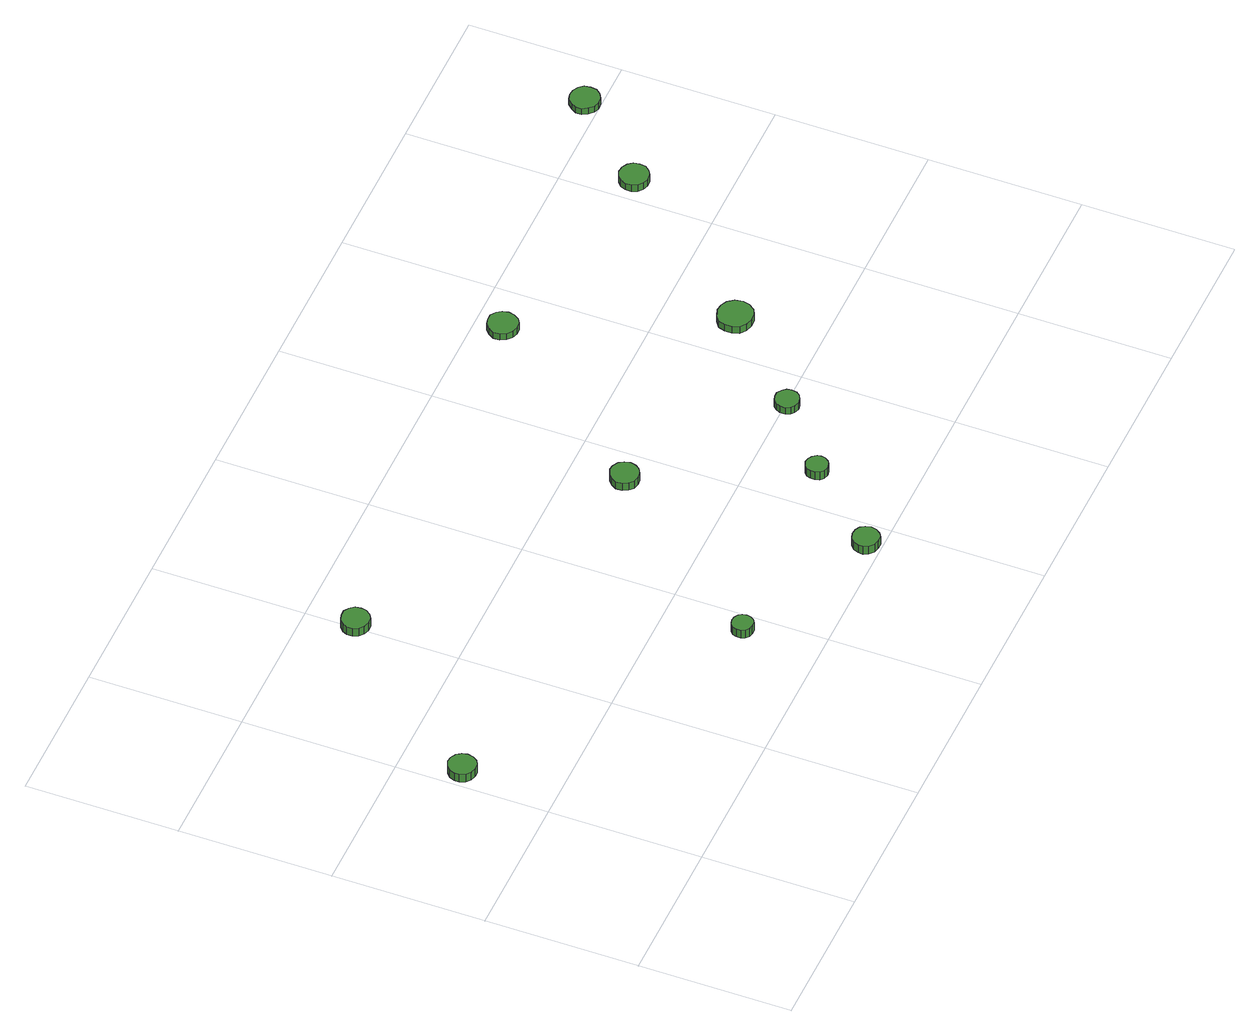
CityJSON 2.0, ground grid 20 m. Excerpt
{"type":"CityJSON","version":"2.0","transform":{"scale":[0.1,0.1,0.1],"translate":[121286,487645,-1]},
"CityObjects":{
"tree1":{"type":"SolitaryVegetationObject","attributes":{"function":"something"},"geometry":[{"type":"MultiSurface","lod":"1","boundaries":[[[0,1,2,3,4,5,6,7,8,9,10,11,12,13,14]],[[15,16,17,18,19,20,21,22,23,24,25,26,27,28,29]],[[0,29,28,1]],[[1,28,27,2]],[[2,27,26,3]],[[3,26,25,4]],[[4,25,24,5]],[[5,24,23,6]],[[6,23,22,7]],[[7,22,21,8]],[[8,21,20,9]],[[9,20,19,10]],[[10,19,18,11]],[[11,18,17,12]],[[12,17,16,13]],[[13,16,15,14]],[[14,15,29,0]]]}]},
"tree2":{"type":"SolitaryVegetationObject","attributes":{"function":"something"},"geometry":[{"type":"MultiSurface","lod":"1","boundaries":[[[30,31,32,33,34,35,36,37,38,39,40,41,42,43,44]],[[45,46,47,48,49,50,51,52,53,54,55,56,57,58,59]],[[30,59,58,31]],[[31,58,57,32]],[[32,57,56,33]],[[33,56,55,34]],[[34,55,54,35]],[[35,54,53,36]],[[36,53,52,37]],[[37,52,51,38]],[[38,51,50,39]],[[39,50,49,40]],[[40,49,48,41]],[[41,48,47,42]],[[42,47,46,43]],[[43,46,45,44]],[[44,45,59,30]]]}]},
"tree3":{"type":"SolitaryVegetationObject","attributes":{"function":"something"},"geometry":[{"type":"MultiSurface","lod":"1","boundaries":[[[60,61,62,63,64,65,66,67,68,69,70,71,72,73,74]],[[75,76,77,78,79,80,81,82,83,84,85,86,87,88,89]],[[60,89,88,61]],[[61,88,87,62]],[[62,87,86,63]],[[63,86,85,64]],[[64,85,84,65]],[[65,84,83,66]],[[66,83,82,67]],[[67,82,81,68]],[[68,81,80,69]],[[69,80,79,70]],[[70,79,78,71]],[[71,78,77,72]],[[72,77,76,73]],[[73,76,75,74]],[[74,75,89,60]]]}]},
"tree4":{"type":"SolitaryVegetationObject","attributes":{"function":"something"},"geometry":[{"type":"MultiSurface","lod":"1","boundaries":[[[90,91,92,93,94,95,96,97,98,99,100,101,102,103,104]],[[105,106,107,108,109,110,111,112,113,114,115,116,117,118,119]],[[90,119,118,91]],[[91,118,117,92]],[[92,117,116,93]],[[93,116,115,94]],[[94,115,114,95]],[[95,114,113,96]],[[96,113,112,97]],[[97,112,111,98]],[[98,111,110,99]],[[99,110,109,100]],[[100,109,108,101]],[[101,108,107,102]],[[102,107,106,103]],[[103,106,105,104]],[[104,105,119,90]]]}]},
"tree5":{"type":"SolitaryVegetationObject","attributes":{"function":"something"},"geometry":[{"type":"MultiSurface","lod":"1","boundaries":[[[120,121,122,123,124,125,126,127,128,129,130,131,132,133,134]],[[135,136,137,138,139,140,141,142,143,144,145,146,147,148,149]],[[120,149,148,121]],[[121,148,147,122]],[[122,147,146,123]],[[123,146,145,124]],[[124,145,144,125]],[[125,144,143,126]],[[126,143,142,127]],[[127,142,141,128]],[[128,141,140,129]],[[129,140,139,130]],[[130,139,138,131]],[[131,138,137,132]],[[132,137,136,133]],[[133,136,135,134]],[[134,135,149,120]]]}]},
"tree6":{"type":"SolitaryVegetationObject","attributes":{"function":"something"},"geometry":[{"type":"MultiSurface","lod":"1","boundaries":[[[150,151,152,153,154,155,156,157,158,159,160,161,162,163,164]],[[165,166,167,168,169,170,171,172,173,174,175,176,177,178,179]],[[150,179,178,151]],[[151,178,177,152]],[[152,177,176,153]],[[153,176,175,154]],[[154,175,174,155]],[[155,174,173,156]],[[156,173,172,157]],[[157,172,171,158]],[[158,171,170,159]],[[159,170,169,160]],[[160,169,168,161]],[[161,168,167,162]],[[162,167,166,163]],[[163,166,165,164]],[[164,165,179,150]]]}]},
"tree7":{"type":"SolitaryVegetationObject","attributes":{"function":"something"},"geometry":[{"type":"MultiSurface","lod":"1","boundaries":[[[180,181,182,183,184,185,186,187,188,189,190,191,192,193,194]],[[195,196,197,198,199,200,201,202,203,204,205,206,207,208,209]],[[180,209,208,181]],[[181,208,207,182]],[[182,207,206,183]],[[183,206,205,184]],[[184,205,204,185]],[[185,204,203,186]],[[186,203,202,187]],[[187,202,201,188]],[[188,201,200,189]],[[189,200,199,190]],[[190,199,198,191]],[[191,198,197,192]],[[192,197,196,193]],[[193,196,195,194]],[[194,195,209,180]]]}]},
"tree8":{"type":"SolitaryVegetationObject","attributes":{"function":"something"},"geometry":[{"type":"MultiSurface","lod":"1","boundaries":[[[210,211,212,213,214,215,216,217,218,219,220,221,222,223,224]],[[225,226,227,228,229,230,231,232,233,234,235,236,237,238,239]],[[210,239,238,211]],[[211,238,237,212]],[[212,237,236,213]],[[213,236,235,214]],[[214,235,234,215]],[[215,234,233,216]],[[216,233,232,217]],[[217,232,231,218]],[[218,231,230,219]],[[219,230,229,220]],[[220,229,228,221]],[[221,228,227,222]],[[222,227,226,223]],[[223,226,225,224]],[[224,225,239,210]]]}]},
"tree9":{"type":"SolitaryVegetationObject","attributes":{"function":"something"},"geometry":[{"type":"MultiSurface","lod":"1","boundaries":[[[240,241,242,243,244,245,246,247,248,249,250,251,252,253,254]],[[255,256,257,258,259,260,261,262,263,264,265,266,267,268,269]],[[240,269,268,241]],[[241,268,267,242]],[[242,267,266,243]],[[243,266,265,244]],[[244,265,264,245]],[[245,264,263,246]],[[246,263,262,247]],[[247,262,261,248]],[[248,261,260,249]],[[249,260,259,250]],[[250,259,258,251]],[[251,258,257,252]],[[252,257,256,253]],[[253,256,255,254]],[[254,255,269,240]]]}]},
"tree10":{"type":"SolitaryVegetationObject","attributes":{"function":"something"},"geometry":[{"type":"MultiSurface","lod":"1","boundaries":[[[270,271,272,273,274,275,276,277,278,279,280,281,282,283,284]],[[285,286,287,288,289,290,291,292,293,294,295,296,297,298,299]],[[270,299,298,271]],[[271,298,297,272]],[[272,297,296,273]],[[273,296,295,274]],[[274,295,294,275]],[[275,294,293,276]],[[276,293,292,277]],[[277,292,291,278]],[[278,291,290,279]],[[279,290,289,280]],[[280,289,288,281]],[[281,288,287,282]],[[282,287,286,283]],[[283,286,285,284]],[[284,285,299,270]]]}]},
"tree11":{"type":"SolitaryVegetationObject","attributes":{"function":"something"},"geometry":[{"type":"MultiSurface","lod":"1","boundaries":[[[300,301,302,303,304,305,306,307,308,309,310,311,312,313,314]],[[315,316,317,318,319,320,321,322,323,324,325,326,327,328,329]],[[300,329,328,301]],[[301,328,327,302]],[[302,327,326,303]],[[303,326,325,304]],[[304,325,324,305]],[[305,324,323,306]],[[306,323,322,307]],[[307,322,321,308]],[[308,321,320,309]],[[309,320,319,310]],[[310,319,318,311]],[[311,318,317,312]],[[312,317,316,313]],[[313,316,315,314]],[[314,315,329,300]]]}]}
},
"vertices":[
[41,322,21],[39,329,21],[35,335,21],[28,339,21],[21,340,21],[14,337,21],[8,332,21],[5,325,21],[5,318,21],[8,311,21],[14,306,21],[21,304,21],[28,304,21],[35,308,21],[39,314,21],[39,314,8],[35,308,8],[28,304,8],[21,304,8],[14,306,8],[8,311,8],[5,318,8],[5,325,8],[8,332,8],[14,337,8],[21,340,8],[28,339,8],[35,335,8],[39,329,8],[41,322,8],
[223,536,19],[222,544,19],[217,550,19],[211,554,19],[203,554,19],[196,552,19],[190,547,19],[187,540,19],[187,533,19],[190,526,19],[196,521,19],[203,518,19],[211,519,19],[217,523,19],[222,529,19],[222,529,6],[217,523,6],[211,519,6],[203,518,6],[196,521,6],[190,526,6],[187,533,6],[187,540,6],[190,547,6],[196,552,6],[203,554,6],[211,554,6],[217,550,6],[222,544,6],[223,536,6],
[388,101,21],[387,107,21],[384,111,21],[379,114,21],[373,115,21],[368,113,21],[363,109,21],[361,104,21],[361,98,21],[363,93,21],[368,89,21],[373,88,21],[379,88,21],[384,91,21],[387,96,21],[387,96,8],[384,91,8],[379,88,8],[373,88,8],[368,89,8],[363,93,8],[361,98,8],[361,104,8],[363,109,8],[368,113,8],[373,115,8],[379,114,8],[384,111,8],[387,107,8],[388,101,8],
[585,20,20],[583,27,20],[579,33,20],[573,36,20],[566,37,20],[559,35,20],[553,30,20],[550,23,20],[550,16,20],[553,10,20],[559,5,20],[566,3,20],[573,3,20],[579,7,20],[583,13,20],[583,13,7],[579,7,7],[573,3,7],[566,3,7],[559,5,7],[553,10,7],[550,16,7],[550,23,7],[553,30,7],[559,35,7],[566,37,7],[573,36,7],[579,33,7],[583,27,7],[585,20,7],
[575,330,20],[573,338,20],[569,344,20],[562,348,20],[555,349,20],[547,346,20],[542,341,20],[538,334,20],[538,326,20],[542,319,20],[547,314,20],[555,312,20],[562,313,20],[569,317,20],[573,323,20],[573,323,8],[569,317,8],[562,313,8],[555,312,8],[547,314,8],[542,319,8],[538,326,8],[538,334,8],[542,341,8],[547,346,8],[555,349,8],[562,348,8],[569,344,8],[573,338,8],[575,330,8],
[673,122,20],[672,127,20],[668,132,20],[663,135,20],[657,136,20],[651,134,20],[647,130,20],[645,125,20],[645,119,20],[647,113,20],[651,109,20],[657,107,20],[663,108,20],[668,111,20],[672,116,20],[672,116,7],[668,111,7],[663,108,7],[657,107,7],[651,109,7],[647,113,7],[645,119,7],[645,125,7],[647,130,7],[651,134,7],[657,136,7],[663,135,7],[668,132,7],[672,127,7],[673,122,7],
[764,198,19],[763,204,19],[759,209,19],[753,213,19],[747,213,19],[740,211,19],[736,207,19],[733,201,19],[733,194,19],[736,188,19],[740,184,19],[747,182,19],[753,183,19],[759,186,19],[763,191,19],[763,191,8],[759,186,8],[753,183,8],[747,182,8],[740,184,8],[736,188,8],[733,194,8],[733,201,8],[736,207,8],[740,211,8],[747,213,8],[753,213,8],[759,209,8],[763,204,8],[764,198,8],
[756,564,19],[754,572,19],[750,578,19],[743,583,19],[735,583,19],[727,581,19],[721,575,19],[717,568,19],[717,560,19],[721,552,19],[727,547,19],[735,544,19],[743,545,19],[750,549,19],[754,556,19],[754,556,9],[750,549,9],[743,545,9],[735,544,9],[727,547,9],[721,552,9],[717,560,9],[717,568,9],[721,575,9],[727,581,9],[735,583,9],[743,583,9],[750,578,9],[754,572,9],[756,564,9],
[881,310,19],[879,320,19],[873,328,19],[865,332,19],[856,333,19],[847,330,19],[839,324,19],[836,315,19],[836,306,19],[839,297,19],[847,291,19],[856,288,19],[865,289,19],[873,293,19],[879,301,19],[879,301,8],[873,293,8],[865,289,8],[856,288,8],[847,291,8],[839,297,8],[836,306,8],[836,315,8],[839,324,8],[847,330,8],[856,333,8],[865,332,8],[873,328,8],[879,320,8],[881,310,8],
[1049,514,19],[1048,522,19],[1043,528,19],[1036,532,19],[1028,533,19],[1021,530,19],[1015,525,19],[1012,518,19],[1012,510,19],[1015,503,19],[1021,498,19],[1028,495,19],[1036,496,19],[1043,500,19],[1048,506,19],[1048,506,8],[1043,500,8],[1036,496,8],[1028,495,8],[1021,498,8],[1015,503,8],[1012,510,8],[1012,518,8],[1015,525,8],[1021,530,8],[1028,533,8],[1036,532,8],[1043,528,8],[1048,522,8],[1049,514,8],
[1148,619,18],[1147,627,18],[1142,633,18],[1135,637,18],[1127,638,18],[1120,636,18],[1114,630,18],[1110,623,18],[1110,615,18],[1114,608,18],[1120,602,18],[1127,600,18],[1135,601,18],[1142,605,18],[1147,611,18],[1147,611,8],[1142,605,8],[1135,601,8],[1127,600,8],[1120,602,8],[1114,608,8],[1110,615,8],[1110,623,8],[1114,630,8],[1120,636,8],[1127,638,8],[1135,637,8],[1142,633,8],[1147,627,8],[1148,619,8]
]}
